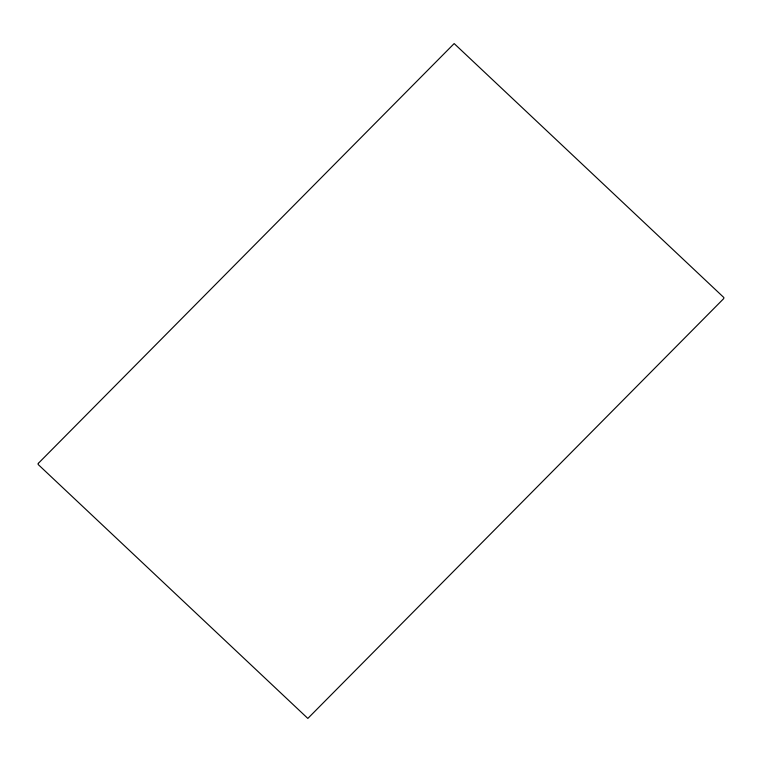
<?xml version="1.0" encoding="UTF-8"?>
<svg xmlns="http://www.w3.org/2000/svg" width="762" height="762" viewBox="0 0 762 762"><rect width="100%" height="100%" fill="white"/><g stroke="black" fill="none" stroke-linecap="round" stroke-linejoin="round"><path stroke-width="1.14" d="M38.3 463.382L38.1 464.429L307.838 718.423L723.7 298.618L723.9 297.571L454.162 43.577L38.3 463.382"/></g></svg>
